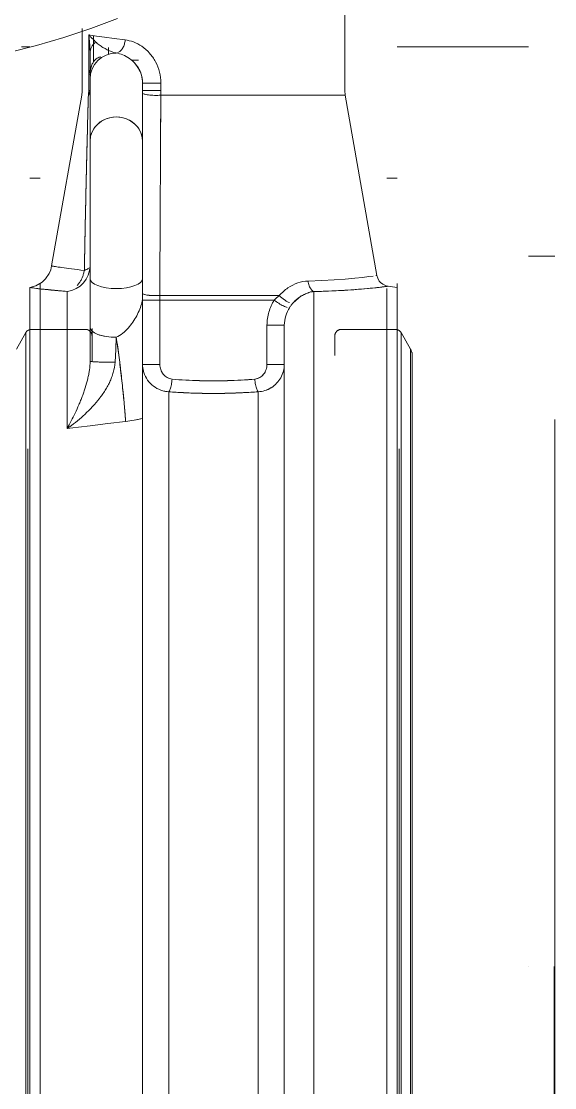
# Model space of a CAD drawing. Extents: x 0 to 160756, y 0 to 229247.
# Drawn here: x 47045.6 to 47126.8, y 69852.5 to 70014.9 of the extents above; entities that cross this region are included whole.
import ezdxf

# ---------------------------------------------------------------- set-up
doc = ezdxf.new("R2010")
doc.units = 0
doc.header["$LTSCALE"] = 10
for name, color, linetype, lineweight in [('XCM7P30CDA$0$G-IMPT', 252, 'Continuous', 5), ('XCM7P30CDA$0$M-PIPE--14', 252, 'Continuous', 13), ('XCM7P30CDA$0$細線', 252, 'Continuous', 5)]:
    doc.layers.add(name, color=color, linetype=linetype, lineweight=lineweight)
doc.layers.add('XCM7P30CDA$0$U-CDA-PIPE', color=252, linetype='Continuous')

# ---------------------------------------------------------------- blocks, each defined once
blk = doc.blocks.new('XCM7P30CDA$0$法蘭 - JIS 10K - 標準-1018274-閥組')
at = {"layer": 'XCM7P30CDA$0$M-PIPE--14'}
for p, q in [((166227.02, -6064.4), (166207.02, -6064.4)), ((166228.61, -6084.4), (166227.02, -6084.4)), ((166207.02, -6096.25), (166203.02, -6096.25)), ((166227.02, -6100.42), (166227.02, -6204.4)), ((166227.02, -6204.4), (166227.02, -6100.92)), ((166228.61, -6101.19), (166228.61, -6204.4)), ((166227.02, -6102.17), (166227.02, -6101.72)), ((166227.02, -6101.91), (166227.02, -6102.26)), ((166203.02, -6204.4), (166203.02, -6121.13)), ((166203.02, -6287.67), (166203.02, -6204.4)), ((166207.02, -6204.4), (166207.02, -6204.4)), ((166207.02, -6204.4), (166207.02, -6204.4)), ((166207.02, -6204.4), (166207.02, -6204.4)), ((166207.02, -6204.4), (166207.02, -6204.4)), ((166227.02, -6204.4), (166227.02, -6303.39)), ((166227.02, -6304.03), (166227.02, -6204.4)), ((166228.61, -6204.4), (166228.61, -6308.32))]:
    blk.add_line(p, q, dxfattribs=at)
blk = doc.blocks.new('XCM7P30CDA$0$控制閥-150mm - 150A_m_dwg-1112871-閥組')
at = {"layer": 'XCM7P30CDA$0$G-IMPT'}
for p, q in [((166235.02, -6059.4), (166235.02, -6071.05)), ((166275.02, -6071.05), (166275.02, -6061.6)), ((166273.29, -6066.65), (166273.29, -6062.68)), ((166274.02, -6062.57), (166274.02, -6071.05)), ((166271.02, -6064.5), (166271.02, -6065.56)), ((166273.82, -6071.05), (166273.82, -6065.35)), ((166267.55, -6066.4), (166266.45, -6066.4)), ((166273.82, -6068.61), (166273.82, -6071.8)), ((166273.82, -6068.61), (166273.82, -6071.05)), ((166274.02, -6071.05), (166274.02, -6068.49)), ((166263.02, -6071.05), (166263.02, -6069.9)), ((166263.02, -6069.9), (166263.02, -6071.05)), ((166265.82, -6069.9), (166263.02, -6069.9)), ((166263.02, -6069.9), (166265.82, -6069.9)), ((166265.82, -6078.75), (166265.82, -6069.9)), ((166265.82, -6069.9), (166265.82, -6078.75)), ((166265.82, -6071.05), (166265.82, -6069.9)), ((166265.82, -6069.9), (166265.82, -6071.05)), ((166273.82, -6078.75), (166273.82, -6069.3)), ((166234.96, -6071.74), (166230.12, -6099.2)), ((166234.96, -6071.74), (166235.02, -6071.05)), ((166263.02, -6071.05), (166263.02, -6071.05)), ((166263.02, -6071.05), (166265.82, -6071.05)), ((166265.82, -6071.05), (166263.02, -6071.05)), ((166274.02, -6071.05), (166273.82, -6071.05)), ((166273.82, -6071.05), (166274.02, -6071.05)), ((166273.82, -6071.95), (166273.82, -6078.75)), ((166274.02, -6071.05), (166274.02, -6071.05)), ((166274.08, -6071.74), (166274.08, -6071.74)), ((166279.67, -6097.75), (166275.08, -6071.74)), ((166265.82, -6093.53), (166265.82, -6078.75)), ((166265.82, -6078.75), (166265.82, -6093.53)), ((166273.82, -6078.75), (166273.82, -6099.66)), ((166273.82, -6099.66), (166273.82, -6078.75)), ((166265.82, -6092.93), (166265.82, -6102.28)), ((166265.82, -6102.28), (166265.82, -6092.93)), ((166265.82, -6092.93), (166265.82, -6102.28)), ((166265.82, -6102.28), (166265.82, -6092.93)), ((166265.82, -6092.93), (166265.82, -6092.93)), ((166265.82, -6092.93), (166265.82, -6092.93)), ((166273.82, -6092.93), (166273.82, -6102.28)), ((166273.82, -6102.28), (166273.82, -6092.93)), ((166273.82, -6092.93), (166273.82, -6102.28)), ((166273.82, -6102.28), (166273.82, -6092.93)), ((166273.82, -6092.93), (166273.82, -6092.93)), ((166273.82, -6092.93), (166273.82, -6092.93)), ((166265.82, -6099.66), (166265.82, -6093.53)), ((166265.82, -6093.53), (166265.82, -6099.66)), ((166273.82, -6112.24), (166273.82, -6097.72)), ((166273.82, -6097.72), (166273.82, -6112.24)), ((166230.12, -6099.2), (166230.26, -6099.22)), ((166265.82, -6099.66), (166265.82, -6102.4)), ((166265.82, -6099.66), (166265.82, -6102.18)), ((166265.82, -6099.66), (166265.82, -6102.18)), ((166273.82, -6107.08), (166273.82, -6099.66)), ((166273.82, -6107.08), (166273.82, -6099.66)), ((166273.82, -6107.08), (166273.82, -6099.66)), ((166227.02, -6101.88), (166227.02, -6101.01)), ((166227.02, -6101.01), (166227.02, -6101.88)), ((166283.02, -6101.03), (166283.02, -6126.75)), ((166283.02, -6132.35), (166283.02, -6101.03)), ((166227.02, -6126.97), (166227.02, -6102.58)), ((166227.02, -6102.58), (166227.02, -6204.4)), ((166239.71, -6101.64), (166239.71, -6204.4)), ((166239.71, -6130.34), (166239.71, -6101.95)), ((166240.22, -6101.71), (166241.37, -6102.14)), ((166241.63, -6102.29), (166242.87, -6103.35)), ((166263.19, -6102.25), (166244.98, -6102.25)), ((166244.98, -6102.25), (166263.19, -6102.25)), ((166245.76, -6102.94), (166263.18, -6102.94)), ((166263.18, -6102.94), (166245.76, -6102.94)), ((166263.18, -6112.73), (166263.18, -6102.94)), ((166263.18, -6102.94), (166265.6, -6102.94)), ((166263.18, -6102.94), (166263.18, -6112.73)), ((166265.82, -6102.94), (166263.18, -6102.94)), ((166265.82, -6102.46), (166265.82, -6102.46)), ((166265.82, -6102.46), (166265.82, -6102.46)), ((166265.82, -6112.73), (166265.82, -6102.94)), ((166265.82, -6102.94), (166265.82, -6112.73)), ((166273.82, -6102.46), (166273.82, -6102.46)), ((166273.82, -6102.46), (166273.82, -6102.46)), ((166277.31, -6101.64), (166277.31, -6122.5)), ((166277.31, -6105.86), (166277.31, -6101.96)), ((166227.02, -6303.4), (166227.02, -6105.4)), ((166227.02, -6105.4), (166227.02, -6126.95)), ((166283.02, -6105.4), (166283.02, -6303.4)), ((166283.02, -6126.97), (166283.02, -6105.4)), ((166235.52, -6107.4), (166228.61, -6107.4)), ((166244.22, -6267.81), (166244.22, -6106.76)), ((166244.22, -6106.76), (166244.22, -6130.33)), ((166244.22, -6112.73), (166244.22, -6106.76)), ((166244.22, -6106.76), (166246.86, -6106.76)), ((166244.22, -6112.73), (166244.22, -6106.76)), ((166246.86, -6106.76), (166244.22, -6106.76)), ((166246.86, -6112.73), (166246.86, -6106.76)), ((166246.86, -6106.76), (166246.86, -6112.73)), ((166273.52, -6112.17), (166273.52, -6107.29)), ((166273.52, -6107.29), (166273.52, -6112.17)), ((166281.43, -6107.4), (166274.52, -6107.4)), ((166273.52, -6111.37), (166273.52, -6109.86)), ((166273.52, -6109.86), (166273.52, -6111.37)), ((166273.82, -6112.24), (166273.82, -6109.79)), ((166224.72, -6111.52), (166224.72, -6111.41)), ((166224.72, -6111.47), (166224.72, -6111.7)), ((166244.22, -6112.73), (166244.22, -6146.96)), ((166246.86, -6112.73), (166244.22, -6112.73)), ((166244.22, -6130.63), (166244.22, -6112.73)), ((166246.86, -6112.73), (166244.22, -6112.73)), ((166265.6, -6112.73), (166263.18, -6112.73)), ((166263.18, -6112.73), (166265.82, -6112.73)), ((166265.82, -6146.96), (166265.82, -6112.73)), ((166265.82, -6130.63), (166265.82, -6112.73)), ((166248.22, -6293), (166248.22, -6116.9)), ((166248.22, -6131.92), (166248.22, -6116.9)), ((166261.82, -6116.9), (166261.82, -6293)), ((166261.82, -6131.92), (166261.82, -6116.9)), ((166265.82, -6120.97), (166265.82, -6307.47)), ((166265.82, -6131.17), (166265.82, -6120.97)), ((166265.82, -6120.97), (166267.11, -6121.23)), ((166267.11, -6121.23), (166268.41, -6121.42)), ((166283.02, -6307.79), (166283.02, -6132.36)), ((166244.22, -6147.39), (166244.22, -6204.4)), ((166265.82, -6204.4), (166265.82, -6147.39)), ((166227.02, -6204.4), (166227.02, -6222.35)), ((166239.71, -6307.97), (166239.71, -6204.4)), ((166244.22, -6204.4), (166244.22, -6296.88)), ((166265.82, -6296.88), (166265.82, -6204.4))]:
    blk.add_line(p, q, dxfattribs=at)
at = {"layer": 'XCM7P30CDA$0$G-IMPT', "flags": 128}
for points in [[(166269.62, -6060.08), (166273.68, -6061.61), (166277.8, -6062.98), (166281.97, -6064.19), (166286.18, -6065.23), (166290.43, -6066.09), (166294.71, -6066.79), (166299.02, -6067.32), (166303.34, -6067.67), (166307.68, -6067.85), (166310.02, -6067.88)], [(166268.48, -6063.34), (166270.16, -6063.13), (166271.63, -6062.93), (166272.86, -6062.75), (166273.82, -6062.6)], [(166273.82, -6062.6), (166273.92, -6062.58), (166274.02, -6062.57)], [(166273.82, -6068.61), (166273.82, -6069.01), (166273.82, -6069.64), (166273.82, -6070.48), (166273.82, -6071.54)], [(166265.82, -6078.75), (166265.82, -6076.77), (166265.82, -6075), (166265.82, -6073.43), (166265.82, -6072.07), (166265.82, -6070.92), (166265.82, -6069.98), (166265.82, -6069.9)], [(166265.82, -6069.9), (166265.82, -6070.82), (166265.82, -6071.94), (166265.82, -6073.28), (166265.82, -6074.83), (166265.82, -6076.59), (166265.82, -6078.55), (166265.82, -6078.75)], [(166273.82, -6078.75), (166273.82, -6076.77), (166273.82, -6075), (166273.82, -6073.43), (166273.82, -6072.07), (166273.82, -6070.92), (166273.82, -6069.98), (166273.82, -6069.3)], [(166273.82, -6072.01), (166273.82, -6072.8), (166273.82, -6074.28), (166273.82, -6075.97), (166273.82, -6077.86), (166273.82, -6078.75)], [(166275.02, -6071.05), (166275.02, -6071.21), (166275.03, -6071.37), (166275.05, -6071.53), (166275.07, -6071.69), (166275.08, -6071.74)], [(166265.82, -6078.75), (166265.82, -6079.01), (166265.82, -6079.29), (166265.82, -6079.59), (166265.82, -6079.92), (166265.82, -6080.26), (166265.82, -6080.63), (166265.82, -6081.02), (166265.82, -6081.43), (166265.82, -6081.86), (166265.82, -6082.3), (166265.82, -6082.77), (166265.82, -6083.25), (166265.82, -6083.75), (166265.82, -6084.26), (166265.82, -6084.79), (166265.82, -6085.33), (166265.82, -6085.89), (166265.82, -6086.46), (166265.82, -6087.04), (166265.82, -6087.63), (166265.82, -6088.23), (166265.82, -6088.84), (166265.82, -6089.45), (166265.82, -6090.07), (166265.82, -6090.7), (166265.82, -6091.33), (166265.82, -6091.97), (166265.82, -6092.61), (166265.82, -6093.24), (166265.82, -6093.88), (166265.82, -6094.52), (166265.82, -6095.16), (166265.82, -6095.8), (166265.82, -6096.43), (166265.82, -6097.06), (166265.82, -6097.68), (166265.82, -6098.29), (166265.82, -6098.9), (166265.82, -6099.5), (166265.82, -6099.66)], [(166273.82, -6099.66), (166273.82, -6099.06), (166273.82, -6098.46), (166273.82, -6097.84), (166273.82, -6097.22), (166273.82, -6096.6), (166273.82, -6095.97), (166273.82, -6095.33), (166273.82, -6094.7), (166273.82, -6094.06), (166273.82, -6093.42), (166273.82, -6092.78), (166273.82, -6092.14), (166273.82, -6091.5), (166273.82, -6090.87), (166273.82, -6090.24), (166273.82, -6089.62), (166273.82, -6089), (166273.82, -6088.39), (166273.82, -6087.79), (166273.82, -6087.2), (166273.82, -6086.61), (166273.82, -6086.04), (166273.82, -6085.48), (166273.82, -6084.94), (166273.82, -6084.4), (166273.82, -6083.89), (166273.82, -6083.38), (166273.82, -6082.9), (166273.82, -6082.43), (166273.82, -6081.98), (166273.82, -6081.54), (166273.82, -6081.13), (166273.82, -6080.73), (166273.82, -6080.36), (166273.82, -6080.01), (166273.82, -6079.68), (166273.82, -6079.37), (166273.82, -6079.08), (166273.82, -6078.82), (166273.82, -6078.75)], [(166265.82, -6099.66), (166265.82, -6099.06), (166265.82, -6098.46), (166265.82, -6097.84), (166265.82, -6097.22), (166265.82, -6096.6), (166265.82, -6095.97), (166265.82, -6095.33), (166265.82, -6094.7), (166265.82, -6094.06), (166265.82, -6093.42), (166265.82, -6092.78), (166265.82, -6092.14), (166265.82, -6091.5), (166265.82, -6090.87), (166265.82, -6090.24), (166265.82, -6089.62), (166265.82, -6089), (166265.82, -6088.39), (166265.82, -6087.79), (166265.82, -6087.2), (166265.82, -6086.61)], [(166273.82, -6087.04), (166273.82, -6087.63), (166273.82, -6088.23), (166273.82, -6088.84), (166273.82, -6089.45), (166273.82, -6090.07), (166273.82, -6090.7), (166273.82, -6091.33), (166273.82, -6091.97), (166273.82, -6092.61), (166273.82, -6093.24), (166273.82, -6093.88), (166273.82, -6094.52), (166273.82, -6095.16), (166273.82, -6095.8), (166273.82, -6096.43), (166273.82, -6097.06), (166273.82, -6097.68), (166273.82, -6098.29), (166273.82, -6098.9), (166273.82, -6099.5)], [(166279.67, -6097.75), (166279.82, -6098.36), (166280.04, -6098.88), (166280.6, -6099.7), (166281.14, -6100.2)], [(166228.72, -6100.77), (166229.23, -6100.53), (166229.56, -6100.27), (166229.76, -6100.04), (166229.99, -6099.63), (166230.12, -6099.2)], [(166240.59, -6100.04), (166238.51, -6099.98), (166236.62, -6099.87), (166234.95, -6099.75), (166233.5, -6099.61), (166232.3, -6099.48), (166231.35, -6099.37), (166230.67, -6099.28)], [(166230.67, -6099.28), (166231.35, -6099.37), (166232.3, -6099.48), (166233.5, -6099.61), (166234.95, -6099.75), (166236.62, -6099.87), (166238.51, -6099.98), (166240.59, -6100.04)], [(166281.45, -6101.23), (166280.82, -6101.3), (166279.82, -6101.41), (166278.64, -6101.53), (166277.31, -6101.64)], [(166240.22, -6101.71), (166239.96, -6101.67), (166239.71, -6101.64)], [(166235.52, -6107.4), (166235.56, -6107.4), (166235.6, -6107.4), (166235.64, -6107.41), (166235.68, -6107.41), (166235.72, -6107.42), (166235.76, -6107.43), (166235.8, -6107.44), (166235.84, -6107.45), (166235.87, -6107.46), (166235.91, -6107.48), (166235.95, -6107.5), (166235.98, -6107.51), (166236.02, -6107.53), (166236.05, -6107.55), (166236.09, -6107.57), (166236.12, -6107.6), (166236.15, -6107.62), (166236.18, -6107.65), (166236.21, -6107.68), (166236.24, -6107.7), (166236.27, -6107.73), (166236.29, -6107.76), (166236.32, -6107.79), (166236.34, -6107.83), (166236.36, -6107.86), (166236.38, -6107.89), (166236.4, -6107.93), (166236.42, -6107.96), (166236.44, -6108), (166236.45, -6108.04), (166236.47, -6108.08), (166236.48, -6108.11), (166236.49, -6108.15), (166236.5, -6108.19), (166236.51, -6108.23), (166236.51, -6108.27), (166236.52, -6108.31), (166236.52, -6108.35), (166236.52, -6108.39), (166236.52, -6108.4)], [(166244.22, -6226.55), (166244.22, -6222.59), (166244.22, -6218.6), (166244.22, -6214.59), (166244.22, -6210.56), (166244.22, -6206.52), (166244.22, -6202.48), (166244.22, -6198.44), (166244.22, -6194.41), (166244.22, -6190.4), (166244.22, -6186.41), (166244.22, -6182.45), (166244.22, -6178.52), (166244.22, -6174.63), (166244.22, -6170.8), (166244.22, -6167.01), (166244.22, -6163.29), (166244.22, -6159.63), (166244.22, -6156.04), (166244.22, -6152.53), (166244.22, -6149.1), (166244.22, -6145.77), (166244.22, -6142.52), (166244.22, -6139.38), (166244.22, -6136.33), (166244.22, -6133.4), (166244.22, -6130.58), (166244.22, -6127.88), (166244.22, -6125.3), (166244.22, -6122.85), (166244.22, -6120.53), (166244.22, -6118.34), (166244.22, -6116.29), (166244.22, -6114.38), (166244.22, -6112.62), (166244.22, -6111), (166244.22, -6109.53), (166244.22, -6108.22), (166244.22, -6107.05), (166244.22, -6106.76)], [(166244.22, -6106.76), (166244.22, -6107.88), (166244.22, -6109.15), (166244.22, -6110.58), (166244.22, -6112.16), (166244.22, -6113.88), (166244.22, -6115.75), (166244.22, -6117.76), (166244.22, -6119.91), (166244.22, -6122.2), (166244.22, -6124.61), (166244.22, -6127.16), (166244.22, -6129.82), (166244.22, -6131.33)], [(166273.52, -6108.4), (166273.52, -6108.36), (166273.52, -6108.32), (166273.53, -6108.28), (166273.53, -6108.24), (166273.54, -6108.2), (166273.55, -6108.16), (166273.56, -6108.12), (166273.57, -6108.09), (166273.58, -6108.05), (166273.6, -6108.01), (166273.62, -6107.97), (166273.63, -6107.94), (166273.65, -6107.9), (166273.67, -6107.87), (166273.7, -6107.84), (166273.72, -6107.8), (166273.74, -6107.77), (166273.77, -6107.74), (166273.8, -6107.71), (166273.82, -6107.68), (166273.85, -6107.66), (166273.88, -6107.63), (166273.91, -6107.6), (166273.95, -6107.58), (166273.98, -6107.56), (166274.01, -6107.54), (166274.05, -6107.52), (166274.09, -6107.5), (166274.12, -6107.48), (166274.16, -6107.47), (166274.2, -6107.45), (166274.23, -6107.44), (166274.27, -6107.43), (166274.31, -6107.42), (166274.35, -6107.41), (166274.39, -6107.41), (166274.43, -6107.4), (166274.47, -6107.4), (166274.51, -6107.4), (166274.52, -6107.4)], [(166236.52, -6111.4), (166236.52, -6110.52), (166236.52, -6109.8), (166236.52, -6109.22), (166236.52, -6108.8), (166236.52, -6108.52), (166236.52, -6108.41), (166236.52, -6108.4)], [(166236.52, -6108.4), (166236.52, -6108.48), (166236.52, -6108.71), (166236.52, -6109.09)], [(166269.82, -6108.61), (166269.91, -6110.48), (166270, -6112.42)], [(166270, -6112.42), (166269.91, -6110.48), (166269.82, -6108.61)], [(166273.52, -6112.31), (166273.52, -6111.4), (166273.52, -6110.52), (166273.52, -6109.8), (166273.52, -6109.22), (166273.52, -6108.8), (166273.52, -6108.52), (166273.52, -6108.41), (166273.52, -6108.4)], [(166273.52, -6108.4), (166273.52, -6108.48), (166273.52, -6108.71), (166273.52, -6109.09), (166273.52, -6109.63), (166273.52, -6110.31), (166273.52, -6111.15), (166273.52, -6112.14)], [(166224.72, -6111.32), (166224.73, -6111.24), (166224.74, -6111.16), (166224.75, -6111.08), (166224.76, -6111), (166224.78, -6110.92)], [(166273.82, -6122.07), (166271.12, -6121.75), (166268.41, -6121.42)], [(166268.41, -6121.42), (166271.12, -6121.75), (166273.82, -6122.07)], [(166277.31, -6122.5), (166275.56, -6122.29), (166273.82, -6122.07)]]:
    blk.add_lwpolyline(points, dxfattribs=at)
at = {"layer": 'XCM7P30CDA$0$G-IMPT'}
for centre, major_axis, ratio, start_param, end_param in [((166269.82, -6069.3), (-4, 0), 0.993408, 3.141593, 4.712389), ((166269.82, -6068.61), (4, 0), 0.998481, 0, 0.383545), ((166277.82, -6071.05), (0, 4), 0.95, 1.570796, 1.745329), ((166277.82, -6071.05), (0, 4), 0.95, 1.570796, 1.745329), ((166269.82, -6078.75), (4, 0), 0.92388, 0, 3.141593), ((166269.82, -6078.75), (-4, 0), 0.92388, 3.141593, 6.283185), ((166277.82, -6097.72), (4, 0), 0.986903, 3.141593, 4.584066), ((166277.82, -6097.72), (4, 0), 0.986903, 3.141593, 4.584066), ((166269.82, -6099.66), (4, 0), 0.382683, 3.141593, 6.283185), ((166269.82, -6107.08), (4, 0), 0.382683, 4.712389, 6.283185), ((166269.82, -6107.08), (4, 0), 0.382683, 5.498167, 6.283185), ((166269.82, -6107.08), (4, 0), 0.382683, 4.712389, 5.105088), ((166269.82, -6107.08), (4, 0), 0.382683, 5.105303, 5.497787)]:
    blk.add_ellipse(centre, major_axis=major_axis, ratio=ratio, start_param=start_param, end_param=end_param, dxfattribs=at)
for points, knots in [([(166263.02, -6069.9), (166263.02, -6068.77), (166263.46, -6067.07), (166264.73, -6065.28), (166266.3, -6063.9), (166267.64, -6063.43), (166268.48, -6063.34)], [-1, -1, -1, -1, -0.666667, -0.5, -0.333333, 0, 0, 0, 0]), ([(166272.97, -6063.62), (166272.81, -6063.79), (166272.45, -6064.09), (166271.66, -6064.61), (166270.77, -6065.05), (166270.06, -6065.27), (166269.82, -6065.32)], [0, 0, 0, 0, 0.2, 0.4, 0.8, 1, 1, 1, 1]), ([(166272.16, -6065.92), (166272.25, -6065.93), (166272.44, -6065.97), (166272.82, -6066.14), (166273.1, -6066.41), (166273.29, -6066.65)], [-0.5, -0.5, -0.5, -0.5, -0.375, -0.25, 0, 0, 0, 0]), ([(166263.03, -6071.74), (166261.41, -6071.74), (166258.73, -6071.74), (166255, -6071.74), (166252.2, -6071.74), (166249.52, -6071.74), (166246.94, -6071.74), (166244.44, -6071.74), (166242.22, -6071.74), (166240.22, -6071.74), (166237.87, -6071.74), (166236.21, -6071.74), (166235.27, -6071.74), (166234.93, -6071.74), (166234.96, -6071.74), (166235.47, -6071.74), (166236.7, -6071.74), (166239.05, -6071.74), (166241.65, -6071.74), (166243.99, -6071.74), (166246.58, -6071.74), (166250.03, -6071.74), (166254.41, -6071.74), (166258.93, -6071.74), (166261.74, -6071.74), (166263.03, -6071.74)], [-1, -1, -1, -1, -0.930556, -0.895833, -0.861111, -0.826389, -0.791667, -0.756944, -0.722222, -0.6875, -0.652778, -0.583333, -0.548611, -0.513889, -0.479167, -0.444444, -0.388889, -0.333333, -0.277778, -0.25, -0.222222, -0.166667, -0.111111, -0.055556, 0, 0, 0, 0]), ([(166265.82, -6071.4), (166265.82, -6071.46), (166265.65, -6071.58), (166265.08, -6071.7), (166264.49, -6071.76), (166263.84, -6071.78), (166263.34, -6071.77), (166263.03, -6071.74)], [0, 0, 0, 0, 0.25, 0.5, 0.625, 0.75, 1, 1, 1, 1]), ([(166263.19, -6102.25), (166263.18, -6100.55), (166263.17, -6097.16), (166263.14, -6090.38), (166263.1, -6083.6), (166263.07, -6076.83), (166263.04, -6073.44), (166263.03, -6071.74)], [-1, -1, -1, -1, -0.833333, -0.666667, -0.333333, -0.166667, 0, 0, 0, 0]), ([(166263.04, -6072.01), (166263.05, -6073.61), (166263.07, -6076.91), (166263.1, -6083.6), (166263.14, -6090.38), (166263.17, -6097.16), (166263.18, -6100.55), (166263.19, -6102.25)], [-0.9913326, -0.9913326, -0.9913326, -0.9913326, -0.8333333, -0.6666667, -0.3333333, -0.1666667, 0, 0, 0, 0]), ([(166273.82, -6079.37), (166273.82, -6078.49), (166273.82, -6075.66), (166273.82, -6072.89), (166273.82, -6071.05)], [-0.3217153, -0.3217153, -0.3217153, -0.3217153, -0.2222222, 0, 0, 0, 0]), ([(166274.08, -6071.74), (166274.1, -6072.68), (166274.16, -6074.59), (166274.23, -6077.5), (166274.33, -6081.43), (166274.42, -6085.4), (166274.51, -6089.39), (166274.57, -6092.39), (166274.63, -6095.4), (166274.67, -6097.41), (166274.69, -6098.42)], [-1, -1, -1, -1, -0.888889, -0.777778, -0.666667, -0.444444, -0.333333, -0.222222, -0.111111, 0, 0, 0, 0]), ([(166274.69, -6098.42), (166274.67, -6097.51), (166274.64, -6095.7), (166274.57, -6092.09), (166274.47, -6087.58), (166274.37, -6083.11), (166274.28, -6079.56), (166274.22, -6076.92), (166274.15, -6074.39), (166274.11, -6072.76), (166274.09, -6072.01)], [-1, -1, -1, -1, -0.9, -0.8, -0.6, -0.4, -0.3, -0.2, -0.1, -0.0103027, -0.0103027, -0.0103027, -0.0103027]), ([(166273.82, -6074.02), (166273.82, -6074.73), (166273.82, -6078.91), (166273.82, -6083.22), (166273.82, -6086.83)], [-0.8825838, -0.8825838, -0.8825838, -0.8825838, -0.8, -0.4, -0.4, -0.4, -0.4]), ([(166273.82, -6085.33), (166273.82, -6084.43), (166273.82, -6082.54), (166273.82, -6080.66), (166273.82, -6079.68)], [-0.5443834, -0.5443834, -0.5443834, -0.5443834, -0.4444444, -0.3333333, -0.3333333, -0.3333333, -0.3333333]), ([(166273.82, -6097.72), (166273.82, -6094.68), (166273.82, -6090.64), (166273.82, -6086.63), (166273.82, -6085.63)], [-1, -1, -1, -1, -0.6666667, -0.5555556, -0.5555556, -0.5555556, -0.5555556]), ([(166279.67, -6097.75), (166279.67, -6097.75), (166279.6, -6097.76), (166279.18, -6097.83), (166278.18, -6097.99), (166276.7, -6098.19), (166275.4, -6098.35), (166274.69, -6098.42)], [0.5005206, 0.5005206, 0.5005206, 0.5005206, 0.5555556, 0.6666667, 0.7777778, 0.8888889, 1, 1, 1, 1]), ([(166239.71, -6101.64), (166237.79, -6101.61), (166234.27, -6101.44), (166230.5, -6101.09), (166229, -6100.91), (166228.62, -6100.86), (166228.57, -6100.86)], [-1, -1, -1, -1, -0.8611111, -0.7222222, -0.5833333, -0.5586619, -0.5586619, -0.5586619, -0.5586619]), ([(166277.31, -6101.64), (166278.09, -6101.56), (166279, -6101.47), (166279.97, -6101.38), (166280.43, -6101.33), (166280.8, -6101.3), (166281.09, -6101.28), (166281.22, -6101.26), (166281.28, -6101.26)], [0, 0, 0, 0, 0.25, 0.3125, 0.375, 0.4375, 0.46875, 0.5, 0.5, 0.5, 0.5]), ([(166242.87, -6103.35), (166242.7, -6103.16), (166242.33, -6102.81), (166241.85, -6102.45), (166241.45, -6102.22), (166241.16, -6102.07), (166240.83, -6101.93), (166240.59, -6101.84), (166240.38, -6101.77), (166240.27, -6101.74), (166240.22, -6101.71)], [0, 0, 0, 0, 0.2, 0.4, 0.5, 0.6, 0.7, 0.8, 0.85, 1, 1, 1, 1]), ([(166243.45, -6103.32), (166243.56, -6103.28), (166243.81, -6103.17), (166244.35, -6102.84), (166244.75, -6102.49), (166244.98, -6102.25)], [-0.6666667, -0.6666667, -0.6666667, -0.6666667, -0.5, -0.3333333, 0, 0, 0, 0]), ([(166244.98, -6102.25), (166244.75, -6102.49), (166244.35, -6102.84), (166243.81, -6103.17), (166243.56, -6103.28), (166243.45, -6103.31)], [-1, -1, -1, -1, -0.6666667, -0.5, -0.3333333, -0.3333333, -0.3333333, -0.3333333]), ([(166243.78, -6104.07), (166243.86, -6104.05), (166244.04, -6103.98), (166244.46, -6103.79), (166245.06, -6103.45), (166245.54, -6103.11), (166245.76, -6102.94)], [-0.75, -0.75, -0.75, -0.75, -0.625, -0.5, -0.25, 0, 0, 0, 0]), ([(166245.76, -6102.94), (166245.54, -6103.11), (166245.06, -6103.45), (166244.46, -6103.79), (166244.04, -6103.98), (166243.86, -6104.05), (166243.78, -6104.07)], [-1, -1, -1, -1, -0.75, -0.5, -0.375, -0.25, -0.25, -0.25, -0.25]), ([(166263.19, -6102.25), (166263.49, -6102.27), (166263.97, -6102.27), (166264.58, -6102.24), (166265.14, -6102.19), (166265.67, -6102.07), (166265.82, -6101.96), (166265.82, -6101.9)], [0, 0, 0, 0, 0.25, 0.375, 0.5, 0.75, 1, 1, 1, 1]), ([(166265.82, -6120.97), (166265.82, -6120.62), (166265.82, -6119.86), (166265.82, -6118.6), (166265.82, -6117.17), (166265.82, -6115.9), (166265.82, -6114.86), (166265.82, -6114.05), (166265.82, -6113.23), (166265.82, -6112.42), (166265.82, -6111.59), (166265.82, -6110.76), (166265.82, -6110.07), (166265.82, -6109.51), (166265.82, -6109.09), (166265.82, -6108.67), (166265.82, -6108.11), (166265.82, -6107.41), (166265.82, -6106.57), (166265.82, -6105.73), (166265.82, -6104.9), (166265.82, -6103.78), (166265.82, -6102.95), (166265.82, -6102.4)], [-1, -1, -1, -1, -0.916667, -0.833333, -0.75, -0.666667, -0.625, -0.583333, -0.541667, -0.5, -0.458333, -0.416667, -0.375, -0.354167, -0.333333, -0.3125, -0.291667, -0.25, -0.208333, -0.166667, -0.125, -0.083333, 0, 0, 0, 0]), ([(166265.82, -6120.97), (166265.82, -6120.53), (166265.82, -6119.83), (166265.82, -6118.81), (166265.82, -6118), (166265.82, -6117.14), (166265.82, -6116.24), (166265.82, -6115.45), (166265.82, -6114.82), (166265.82, -6114.27), (166265.82, -6113.63), (166265.82, -6112.65), (166265.82, -6111.66), (166265.82, -6110.85), (166265.82, -6110.47), (166265.82, -6110.23), (166265.82, -6109.54), (166265.82, -6108.41), (166265.82, -6107.27), (166265.82, -6106.52), (166265.82, -6106.02), (166265.82, -6105.14), (166265.82, -6103.9), (166265.82, -6102.9), (166265.82, -6102.4)], [0, 0, 0, 0, 0.1, 0.15, 0.2, 0.25, 0.3, 0.35, 0.375, 0.4, 0.4375, 0.475, 0.55, 0.5875, 0.596875, 0.60625, 0.625, 0.7, 0.775, 0.79375, 0.8125, 0.85, 0.925, 1, 1, 1, 1]), ([(166248.22, -6116.9), (166247.52, -6116.88), (166246.47, -6116.55), (166245.36, -6115.64), (166244.72, -6114.78), (166244.32, -6113.79), (166244.22, -6113.08), (166244.22, -6112.73)], [-1, -1, -1, -1, -0.666667, -0.5, -0.333333, -0.166667, 0, 0, 0, 0]), ([(166246.86, -6112.73), (166246.86, -6113), (166246.96, -6113.54), (166247.47, -6114.49), (166248.19, -6114.94), (166248.72, -6114.99)], [-1, -1, -1, -1, -0.75, -0.5, 0, 0, 0, 0]), ([(166261.33, -6114.99), (166261.85, -6114.94), (166262.57, -6114.49), (166263.08, -6113.54), (166263.18, -6113), (166263.18, -6112.73)], [0, 0, 0, 0, 0.5, 0.75, 1, 1, 1, 1]), ([(166265.82, -6112.73), (166265.82, -6113.57), (166265.41, -6114.85), (166264.21, -6116.09), (166263.08, -6116.71), (166262.24, -6116.89), (166261.82, -6116.9)], [-1, -1, -1, -1, -0.6, -0.4, -0.2, 0, 0, 0, 0]), ([(166270, -6112.42), (166270.51, -6112.42), (166271.51, -6112.41), (166272.57, -6112.37), (166273.2, -6112.34), (166273.67, -6112.3), (166273.82, -6112.26), (166273.82, -6112.24)], [-1, -1, -1, -1, -0.75, -0.5, -0.375, -0.25, 0, 0, 0, 0]), ([(166270, -6112.42), (166270.06, -6112.94), (166270.21, -6113.71), (166270.53, -6114.71), (166270.72, -6115.2), (166270.83, -6115.44)], [0, 0, 0, 0, 0.125, 0.1875, 0.25, 0.25, 0.25, 0.25]), ([(166277.31, -6122.5), (166276.88, -6122.21), (166276.03, -6121.58), (166275.03, -6120.72), (166274.24, -6119.98), (166273.66, -6119.4), (166273.2, -6118.9), (166272.84, -6118.49), (166272.59, -6118.18), (166272.34, -6117.85), (166272.01, -6117.42), (166271.62, -6116.86), (166271.18, -6116.16), (166270.82, -6115.45), (166270.53, -6114.71), (166270.21, -6113.71), (166270.06, -6112.94), (166270, -6112.42)], [0, 0, 0, 0, 0.125, 0.25, 0.3125, 0.375, 0.4375, 0.46875, 0.5, 0.53125, 0.5625, 0.625, 0.6875, 0.75, 0.8125, 0.875, 1, 1, 1, 1]), ([(166272.14, -6112.38), (166272.35, -6112.38), (166272.92, -6112.36), (166273.61, -6112.31), (166273.82, -6112.26), (166273.82, -6112.24)], [-0.625, -0.625, -0.625, -0.625, -0.5, -0.25, 0, 0, 0, 0]), ([(166273.94, -6113.77), (166273.93, -6113.71), (166273.86, -6113.2), (166273.82, -6112.69), (166273.82, -6112.24)], [0.8578646, 0.8578646, 0.8578646, 0.8578646, 0.875, 1, 1, 1, 1]), ([(166273.82, -6112.24), (166273.82, -6112.69), (166273.87, -6113.36), (166274.02, -6114.26), (166274.22, -6115.16), (166274.47, -6116.06), (166274.76, -6116.95), (166275, -6117.61), (166275.26, -6118.26), (166275.61, -6119.11), (166276.27, -6120.57), (166276.9, -6121.74), (166277.31, -6122.5)], [0, 0, 0, 0, 0.125, 0.1875, 0.25, 0.375, 0.4375, 0.5, 0.5625, 0.625, 0.75, 1, 1, 1, 1]), ([(166248.22, -6116.9), (166248.29, -6116.82), (166248.4, -6116.61), (166248.53, -6116.19), (166248.59, -6115.95), (166248.61, -6115.82)], [0, 0, 0, 0, 0.3333333, 0.5, 0.6666667, 0.6666667, 0.6666667, 0.6666667]), ([(166261.33, -6114.99), (166261.35, -6115.27), (166261.4, -6115.7), (166261.51, -6116.19), (166261.64, -6116.61), (166261.75, -6116.82), (166261.82, -6116.9)], [-1, -1, -1, -1, -0.666667, -0.5, -0.333333, 0, 0, 0, 0]), ([(166261.82, -6116.9), (166261.75, -6116.82), (166261.64, -6116.61), (166261.51, -6116.19), (166261.45, -6115.95), (166261.43, -6115.82)], [-1, -1, -1, -1, -0.6666667, -0.5, -0.3333333, -0.3333333, -0.3333333, -0.3333333]), ([(166270.83, -6115.44), (166270.94, -6115.68), (166271.18, -6116.16), (166271.62, -6116.86), (166272.01, -6117.42), (166272.34, -6117.85), (166272.51, -6118.07), (166272.59, -6118.18)], [0.25, 0.25, 0.25, 0.25, 0.3125, 0.375, 0.4375, 0.46875, 0.5, 0.5, 0.5, 0.5]), ([(166272.59, -6118.18), (166272.68, -6118.28), (166272.85, -6118.49), (166273.2, -6118.91), (166273.58, -6119.32), (166273.88, -6119.62), (166273.98, -6119.72)], [0.5, 0.5, 0.5, 0.5, 0.53125, 0.5625, 0.625, 0.6594132, 0.6594132, 0.6594132, 0.6594132])]:
    blk.add_open_spline(points, degree=3, knots=knots, dxfattribs=at)
for points in [[(166269.6, -6065.27), (166269.53, -6065.24), (166269.38, -6065.17), (166269.18, -6065.01), (166268.99, -6064.81), (166268.82, -6064.56), (166268.69, -6064.29), (166268.58, -6063.98), (166268.51, -6063.67), (166268.48, -6063.45), (166268.48, -6063.34)], [(166274.02, -6062.57), (166273.89, -6062.7), (166273.66, -6062.93), (166273.53, -6063.06), (166273.2, -6063.4), (166273.05, -6063.55), (166272.97, -6063.62)], [(166273.82, -6065.35), (166273.82, -6065.04), (166273.67, -6064.42), (166273.24, -6063.87), (166272.97, -6063.62)], [(166274.02, -6062.57), (166273.99, -6062.8), (166273.93, -6063.27), (166273.87, -6063.97), (166273.83, -6064.67), (166273.82, -6065.12), (166273.82, -6065.35)], [(166269.82, -6065.32), (166269.51, -6065.37), (166268.83, -6065.55), (166267.79, -6066.1), (166266.8, -6067.02), (166266.03, -6068.31), (166265.82, -6069.37), (166265.82, -6069.9)], [(166273.82, -6065.35), (166273.82, -6066.07), (166273.82, -6067.31), (166273.82, -6068.67), (166273.82, -6069.18), (166273.82, -6069.3)], [(166265.82, -6069.9), (166265.82, -6069.49), (166265.95, -6068.68), (166266.42, -6067.59), (166266.88, -6067.01), (166267.12, -6066.75)], [(166273.29, -6066.65), (166273.33, -6066.72), (166273.42, -6066.86), (166273.49, -6067.03), (166273.53, -6067.11)], [(166274.02, -6068.49), (166273.95, -6068.25), (166273.8, -6067.79), (166273.62, -6067.33), (166273.53, -6067.11)], [(166273.82, -6068.61), (166273.82, -6068.58), (166273.85, -6068.54), (166273.95, -6068.51), (166274.02, -6068.49)], [(166263.03, -6071.74), (166263.03, -6071.63), (166263.02, -6071.4), (166263.02, -6071.17), (166263.02, -6071.05)], [(166263.02, -6071.05), (166263.02, -6071.17), (166263.02, -6071.4), (166263.03, -6071.63), (166263.03, -6071.74)], [(166263.03, -6071.74), (166263.34, -6071.77), (166263.67, -6071.78), (166264, -6071.77)], [(166264, -6071.77), (166264.16, -6071.77), (166264.49, -6071.76), (166264.78, -6071.73), (166264.92, -6071.71)], [(166264.92, -6071.71), (166265.2, -6071.68), (166265.65, -6071.58), (166265.82, -6071.46), (166265.82, -6071.4)], [(166265.82, -6071.4), (166265.82, -6071.34), (166265.82, -6071.22), (166265.82, -6071.11), (166265.82, -6071.05)], [(166265.82, -6071.05), (166265.82, -6071.11), (166265.82, -6071.22), (166265.82, -6071.34), (166265.82, -6071.4)], [(166265.82, -6101.9), (166265.82, -6098.51), (166265.82, -6091.73), (166265.82, -6081.56), (166265.82, -6074.78), (166265.82, -6071.4)], [(166265.82, -6071.4), (166265.82, -6074.78), (166265.82, -6081.56), (166265.82, -6091.73), (166265.82, -6098.51), (166265.82, -6101.9)], [(166273.82, -6071.05), (166273.82, -6071.88), (166273.82, -6072.72), (166273.82, -6073.57)], [(166274.08, -6071.74), (166273.99, -6071.63), (166273.86, -6071.4), (166273.82, -6071.17), (166273.82, -6071.05)], [(166273.82, -6071.05), (166273.82, -6071.17), (166273.86, -6071.4), (166273.99, -6071.63), (166274.08, -6071.74)], [(166273.82, -6087.13), (166273.82, -6090.63), (166273.82, -6094.17), (166273.82, -6097.72)], [(166274.69, -6098.42), (166274.41, -6098.32), (166274.19, -6098.21), (166274.05, -6098.09)], [(166274.05, -6098.09), (166274.19, -6098.21), (166274.41, -6098.32), (166274.69, -6098.42)], [(166274.69, -6098.42), (166275.4, -6098.35), (166276.7, -6098.2), (166278.18, -6097.99), (166278.85, -6097.88), (166279.1, -6097.84)], [(166279.6, -6097.76), (166279.64, -6097.75), (166279.67, -6097.75), (166279.67, -6097.75)], [(166274.69, -6098.42), (166274.72, -6098.59), (166274.8, -6098.94), (166274.97, -6099.43), (166275.19, -6099.9), (166275.46, -6100.33), (166275.67, -6100.58), (166275.78, -6100.7)], [(166274.98, -6099.43), (166274.92, -6099.27), (166274.8, -6098.94), (166274.72, -6098.59), (166274.69, -6098.42)], [(166228.57, -6100.86), (166228.99, -6100.91), (166230.19, -6101.07), (166232.08, -6101.23)], [(166232.08, -6101.23), (166233.04, -6101.32), (166234.18, -6101.41), (166235.46, -6101.48)], [(166235.46, -6101.48), (166236.75, -6101.56), (166238.17, -6101.61), (166239.71, -6101.64)], [(166240.59, -6100.04), (166240.56, -6100.3), (166240.45, -6100.78), (166240.13, -6101.35), (166239.85, -6101.58), (166239.71, -6101.64)], [(166240.59, -6100.04), (166240.56, -6100.3), (166240.5, -6100.54), (166240.42, -6100.76)], [(166244.98, -6102.25), (166244.59, -6101.8), (166243.71, -6101.01), (166242.19, -6100.25), (166241.12, -6100.05), (166240.59, -6100.04)], [(166240.59, -6100.04), (166241.12, -6100.05), (166242.19, -6100.25), (166243.71, -6101.01), (166244.59, -6101.8), (166244.98, -6102.25)], [(166239.94, -6101.67), (166240.03, -6101.69), (166240.12, -6101.7), (166240.22, -6101.71)], [(166244.98, -6102.25), (166245.11, -6102.35), (166245.38, -6102.57), (166245.64, -6102.81), (166245.76, -6102.94)], [(166245.76, -6102.94), (166245.64, -6102.81), (166245.38, -6102.57), (166245.11, -6102.35), (166244.98, -6102.25)], [(166246.57, -6104.76), (166246.38, -6104.12), (166246.11, -6103.5), (166245.76, -6102.94)], [(166245.76, -6102.94), (166246.11, -6103.5), (166246.66, -6104.74), (166246.86, -6106.09), (166246.86, -6106.76)], [(166263.18, -6102.94), (166263.18, -6102.83), (166263.18, -6102.59), (166263.19, -6102.36), (166263.19, -6102.25)], [(166263.19, -6102.25), (166263.19, -6102.36), (166263.18, -6102.59), (166263.18, -6102.83), (166263.18, -6102.94)], [(166264.99, -6102.2), (166264.73, -6102.23), (166264.13, -6102.28), (166263.49, -6102.27), (166263.19, -6102.25)], [(166265.82, -6101.9), (166265.82, -6101.96), (166265.74, -6102.02), (166265.6, -6102.07)], [(166265.82, -6102.4), (166265.82, -6102.69), (166265.91, -6103.33), (166266.12, -6104), (166266.25, -6104.33)], [(166265.82, -6102.4), (166265.82, -6102.69), (166265.91, -6103.33), (166266.12, -6104), (166266.25, -6104.33)], [(166265.82, -6102.94), (166265.82, -6102.77), (166265.82, -6102.59), (166265.82, -6102.42)], [(166265.82, -6102.42), (166265.82, -6102.59), (166265.82, -6102.77), (166265.82, -6102.94)], [(166243.43, -6104.1), (166243.34, -6103.96), (166243.16, -6103.7), (166242.97, -6103.46), (166242.87, -6103.35)], [(166243.16, -6103.71), (166243.25, -6103.83), (166243.34, -6103.96), (166243.43, -6104.1)], [(166244.22, -6106.76), (166244.22, -6106.28), (166244.06, -6105.33), (166243.67, -6104.48), (166243.43, -6104.1)], [(166243.43, -6104.1), (166243.67, -6104.48), (166244.06, -6105.33), (166244.22, -6106.28), (166244.22, -6106.76)], [(166266.25, -6104.33), (166266.38, -6104.67), (166266.54, -6105), (166266.71, -6105.33)], [(166266.25, -6104.33), (166266.38, -6104.67), (166266.54, -6105), (166266.71, -6105.33)], [(166246.86, -6106.76), (166246.86, -6106.09), (166246.76, -6105.41), (166246.57, -6104.76)], [(166266.71, -6105.33), (166266.89, -6105.66), (166267.09, -6105.99), (166267.3, -6106.3)], [(166266.71, -6105.33), (166266.89, -6105.66), (166267.09, -6105.99), (166267.3, -6106.3)], [(166267.3, -6106.3), (166267.52, -6106.61), (166267.99, -6107.22), (166268.55, -6107.76), (166268.85, -6108)], [(166267.3, -6106.3), (166267.52, -6106.61), (166267.99, -6107.22), (166268.55, -6107.76), (166268.85, -6108)], [(166268.85, -6108), (166269.15, -6108.24), (166269.48, -6108.45), (166269.82, -6108.61)], [(166268.85, -6108), (166269.15, -6108.24), (166269.48, -6108.45), (166269.82, -6108.61)], [(166273.82, -6112.24), (166273.82, -6111.65), (166273.82, -6110.47), (166273.82, -6108.74), (166273.82, -6107.62), (166273.82, -6107.08)], [(166273.82, -6112.24), (166273.82, -6111.65), (166273.82, -6110.47), (166273.82, -6108.74), (166273.82, -6107.62), (166273.82, -6107.08)], [(166268.41, -6121.42), (166268.43, -6121.12), (166268.47, -6120.49), (166268.56, -6119.41), (166268.66, -6118.22), (166268.79, -6116.94), (166268.93, -6115.59), (166269.09, -6114.19), (166269.26, -6112.76), (166269.44, -6111.34), (166269.63, -6109.94), (166269.76, -6109.04), (166269.82, -6108.61)], [(166268.41, -6121.42), (166268.43, -6121.09), (166268.48, -6120.38), (166268.58, -6119.16), (166268.7, -6117.81), (166268.85, -6116.35), (166269.02, -6114.81), (166269.2, -6113.24), (166269.4, -6111.66), (166269.61, -6110.1), (166269.75, -6109.09), (166269.82, -6108.61)], [(166244.36, -6113.78), (166244.27, -6113.44), (166244.22, -6113.08), (166244.22, -6112.73)], [(166248.72, -6114.99), (166248.45, -6114.96), (166247.95, -6114.79), (166247.34, -6114.26), (166246.96, -6113.54), (166246.86, -6113), (166246.86, -6112.73)], [(166263.18, -6112.73), (166263.18, -6113), (166263.08, -6113.54), (166262.7, -6114.26), (166262.09, -6114.79), (166261.59, -6114.96), (166261.33, -6114.99)], [(166265.68, -6113.78), (166265.77, -6113.44), (166265.82, -6113.08), (166265.82, -6112.73)], [(166270, -6112.42), (166270.51, -6112.42), (166271.01, -6112.41), (166271.48, -6112.4)], [(166244.77, -6114.78), (166244.63, -6114.53), (166244.51, -6114.26), (166244.42, -6113.98)], [(166248.72, -6114.99), (166248.69, -6115.27), (166248.62, -6115.84), (166248.44, -6116.54), (166248.29, -6116.82), (166248.22, -6116.9)], [(166248.61, -6115.82), (166248.66, -6115.56), (166248.69, -6115.27), (166248.72, -6114.99)], [(166250.58, -6115.12), (166249.95, -6115.08), (166249.33, -6115.04), (166248.72, -6114.99)], [(166248.72, -6114.99), (166250.08, -6115.1), (166251.49, -6115.18), (166252.9, -6115.21)], [(166252.9, -6115.22), (166252.19, -6115.2), (166251.49, -6115.17), (166250.79, -6115.13)], [(166252.9, -6115.21), (166253.6, -6115.23), (166254.31, -6115.24), (166255.02, -6115.24)], [(166255.02, -6115.24), (166254.31, -6115.24), (166253.6, -6115.24), (166252.9, -6115.22)], [(166257.14, -6115.21), (166256.44, -6115.23), (166255.73, -6115.24), (166255.02, -6115.24)], [(166255.02, -6115.24), (166255.73, -6115.24), (166256.44, -6115.24), (166257.14, -6115.22)], [(166259.25, -6115.13), (166258.55, -6115.17), (166257.85, -6115.19), (166257.14, -6115.21)], [(166257.14, -6115.22), (166257.85, -6115.2), (166258.55, -6115.17), (166259.25, -6115.13)], [(166261.33, -6114.99), (166260.64, -6115.04), (166259.95, -6115.09), (166259.25, -6115.13)], [(166259.25, -6115.13), (166259.95, -6115.09), (166260.64, -6115.04), (166261.33, -6114.99)], [(166261.43, -6115.82), (166261.38, -6115.56), (166261.35, -6115.27), (166261.33, -6114.99)], [(166246.98, -6116.65), (166246.71, -6116.55), (166246.44, -6116.42), (166246.2, -6116.27)], [(166248.22, -6116.9), (166247.86, -6116.89), (166247.51, -6116.83), (166247.17, -6116.72)], [(166261.82, -6116.9), (166260.34, -6117.01), (166257.32, -6117.17), (166252.72, -6117.16), (166249.7, -6117.01), (166248.22, -6116.9)], [(166248.22, -6116.9), (166248.96, -6116.96), (166249.71, -6117), (166250.46, -6117.04)], [(166250.58, -6117.05), (166251.29, -6117.08), (166252.01, -6117.11), (166252.73, -6117.13)], [(166252.73, -6117.13), (166253.49, -6117.15), (166254.26, -6117.16), (166255.02, -6117.16)], [(166255.02, -6117.16), (166255.78, -6117.16), (166256.55, -6117.15), (166257.31, -6117.13)], [(166257.31, -6117.13), (166258.07, -6117.11), (166258.83, -6117.08), (166259.58, -6117.04)], [(166259.58, -6117.04), (166260.34, -6117), (166261.08, -6116.96), (166261.82, -6116.9)], [(166261.82, -6116.9), (166262.17, -6116.89), (166262.52, -6116.83), (166262.86, -6116.72)], [(166268.41, -6121.42), (166267.98, -6121.37), (166267.11, -6121.24), (166266.25, -6121.07), (166265.82, -6120.97)]]:
    blk.add_open_spline(points, degree=3, dxfattribs=at)
at = {"layer": 'XCM7P30CDA$0$細線'}
for p, q in [((166228.43, -6100.83), (166227.02, -6101.01)), ((166228.41, -6100.83), (166228.72, -6100.77)), ((166227.02, -6101.88), (166227.02, -6102.58)), ((166226.43, -6107.9), (166224.99, -6110.4)), ((166226.43, -6204.4), (166226.43, -6107.9)), ((166226.43, -6108.5), (166226.43, -6107.9)), ((166228.56, -6107.4), (166227.3, -6107.4)), ((166282.74, -6107.4), (166281.48, -6107.4)), ((166285.05, -6110.4), (166283.61, -6107.9)), ((166283.61, -6107.9), (166283.61, -6204.4)), ((166283.61, -6107.9), (166283.61, -6108.5)), ((166224.99, -6110.4), (166224.99, -6204.4)), ((166224.99, -6110.4), (166224.99, -6110.99)), ((166224.72, -6111.4), (166224.72, -6111.47)), ((166226.72, -6283.2), (166226.72, -6125.6)), ((166226.72, -6125.6), (166226.72, -6283.2)), ((166283.32, -6125.6), (166283.32, -6283.2)), ((166283.32, -6283.2), (166283.32, -6125.6)), ((166226.72, -6126.85), (166226.72, -6204.4)), ((166283.32, -6204.4), (166283.32, -6126.86)), ((166224.99, -6204.4), (166224.99, -6298.4)), ((166226.43, -6300.9), (166226.43, -6204.4)), ((166226.72, -6204.4), (166226.72, -6281.94)), ((166283.32, -6281.95), (166283.32, -6204.4)), ((166283.61, -6204.4), (166283.61, -6300.9))]:
    blk.add_line(p, q, dxfattribs=at)
at = {"layer": 'XCM7P30CDA$0$細線', "flags": 128}
for points in [[(166281.14, -6100.2), (166282.1, -6100.76), (166283.02, -6101.01)], [(166283.02, -6101.03), (166282.76, -6101.07), (166282.3, -6101.13), (166281.65, -6101.21), (166281.47, -6101.23)], [(166226.43, -6107.9), (166226.45, -6107.87), (166226.47, -6107.83), (166226.5, -6107.8), (166226.52, -6107.77), (166226.55, -6107.74), (166226.58, -6107.71), (166226.6, -6107.68), (166226.63, -6107.65), (166226.66, -6107.63), (166226.7, -6107.6), (166226.73, -6107.58), (166226.76, -6107.56), (166226.79, -6107.54), (166226.83, -6107.52), (166226.87, -6107.5), (166226.9, -6107.48), (166226.94, -6107.47), (166226.98, -6107.45), (166227.01, -6107.44), (166227.05, -6107.43), (166227.09, -6107.42), (166227.13, -6107.41), (166227.17, -6107.41), (166227.21, -6107.4), (166227.25, -6107.4), (166227.29, -6107.4), (166227.3, -6107.4)], [(166235.64, -6107.41), (166235.68, -6107.41), (166235.72, -6107.42), (166235.76, -6107.43), (166235.8, -6107.44), (166235.84, -6107.45), (166235.87, -6107.46), (166235.91, -6107.48), (166235.95, -6107.5), (166235.98, -6107.51), (166236.02, -6107.53), (166236.05, -6107.55), (166236.09, -6107.57), (166236.12, -6107.6), (166236.15, -6107.62), (166236.18, -6107.65), (166236.21, -6107.68), (166236.24, -6107.7), (166236.27, -6107.73), (166236.29, -6107.76), (166236.32, -6107.79), (166236.34, -6107.83), (166236.36, -6107.86), (166236.38, -6107.89), (166236.4, -6107.93), (166236.42, -6107.96), (166236.44, -6108), (166236.45, -6108.04), (166236.47, -6108.08), (166236.48, -6108.11), (166236.49, -6108.15), (166236.5, -6108.19), (166236.51, -6108.23), (166236.51, -6108.27)], [(166273.52, -6108.32), (166273.53, -6108.28), (166273.53, -6108.24), (166273.54, -6108.2), (166273.55, -6108.16), (166273.56, -6108.12), (166273.57, -6108.09), (166273.58, -6108.05), (166273.6, -6108.01), (166273.62, -6107.97), (166273.63, -6107.94), (166273.65, -6107.9), (166273.67, -6107.87), (166273.7, -6107.84), (166273.72, -6107.8), (166273.74, -6107.77), (166273.77, -6107.74), (166273.8, -6107.71), (166273.82, -6107.68), (166273.85, -6107.66), (166273.88, -6107.63), (166273.91, -6107.6), (166273.95, -6107.58), (166273.98, -6107.56), (166274.01, -6107.54), (166274.05, -6107.52), (166274.09, -6107.5), (166274.12, -6107.48), (166274.16, -6107.47), (166274.2, -6107.45), (166274.23, -6107.44), (166274.27, -6107.43), (166274.31, -6107.42), (166274.35, -6107.41), (166274.39, -6107.41)], [(166282.74, -6107.4), (166282.78, -6107.4), (166282.82, -6107.4), (166282.86, -6107.41), (166282.9, -6107.41), (166282.94, -6107.42), (166282.98, -6107.43), (166283.02, -6107.44), (166283.06, -6107.45), (166283.1, -6107.46), (166283.13, -6107.48), (166283.17, -6107.5), (166283.21, -6107.51), (166283.24, -6107.53), (166283.27, -6107.55), (166283.31, -6107.57), (166283.34, -6107.6), (166283.37, -6107.62), (166283.4, -6107.65), (166283.43, -6107.68), (166283.46, -6107.7), (166283.49, -6107.73), (166283.51, -6107.76), (166283.54, -6107.79), (166283.56, -6107.83), (166283.58, -6107.86), (166283.61, -6107.89), (166283.61, -6107.9)], [(166224.72, -6111.4), (166224.72, -6111.32), (166224.73, -6111.24), (166224.74, -6111.16), (166224.75, -6111.08), (166224.76, -6111), (166224.78, -6110.92), (166224.8, -6110.85), (166224.82, -6110.77), (166224.85, -6110.7), (166224.88, -6110.62), (166224.91, -6110.55), (166224.95, -6110.48), (166224.99, -6110.41), (166224.99, -6110.4)], [(166224.72, -6111.52), (166224.72, -6111.41), (166224.72, -6111.4)], [(166224.72, -6141.84), (166224.72, -6140.33), (166224.72, -6137.69), (166224.72, -6135.15), (166224.72, -6132.72), (166224.72, -6130.41), (166224.72, -6128.22), (166224.72, -6126.14), (166224.72, -6124.2), (166224.72, -6122.38), (166224.72, -6120.69), (166224.72, -6119.14), (166224.72, -6117.72), (166224.72, -6116.44), (166224.72, -6115.3), (166224.72, -6114.31), (166224.72, -6113.46), (166224.72, -6112.75), (166224.72, -6112.19), (166224.72, -6111.78), (166224.72, -6111.7)], [(166224.72, -6111.7), (166224.72, -6112.07), (166224.72, -6112.59), (166224.72, -6113.25), (166224.72, -6114.07), (166224.72, -6115.02), (166224.72, -6116.12), (166224.72, -6117.36), (166224.72, -6118.74), (166224.72, -6120.26), (166224.72, -6121.91), (166224.72, -6123.69), (166224.72, -6125.61), (166224.72, -6127.64), (166224.72, -6129.81), (166224.72, -6132.09), (166224.72, -6134.48), (166224.72, -6136.99), (166224.72, -6139.61), (166224.72, -6142.33), (166224.72, -6145.14), (166224.72, -6148.06), (166224.72, -6151.06), (166224.72, -6154.15), (166224.72, -6157.32), (166224.72, -6160.57), (166224.72, -6163.88), (166224.72, -6167.26), (166224.72, -6170.7), (166224.72, -6174.19), (166224.72, -6177.74), (166224.72, -6181.32), (166224.72, -6184.94), (166224.72, -6188.59), (166224.72, -6192.27), (166224.72, -6195.97), (166224.72, -6199.68), (166224.72, -6203.4), (166224.72, -6204.4)], [(166224.72, -6204.4), (166224.72, -6200.68), (166224.72, -6196.97), (166224.72, -6193.27), (166224.72, -6189.58), (166224.72, -6185.92), (166224.72, -6182.29), (166224.72, -6178.7), (166224.72, -6175.15), (166224.72, -6171.64), (166224.72, -6168.18), (166224.72, -6164.79), (166224.72, -6161.45), (166224.72, -6158.19), (166224.72, -6155), (166224.72, -6151.89), (166224.72, -6148.86), (166224.72, -6147.3)], [(166224.72, -6204.4), (166224.72, -6208.12), (166224.72, -6211.83), (166224.72, -6215.53), (166224.72, -6219.22), (166224.72, -6222.88)], [(166224.72, -6235.51), (166224.72, -6234.61), (166224.72, -6231.06), (166224.72, -6227.48), (166224.72, -6223.86), (166224.72, -6220.21), (166224.72, -6216.53), (166224.72, -6212.83), (166224.72, -6209.12), (166224.72, -6205.4), (166224.72, -6204.4)]]:
    blk.add_lwpolyline(points, dxfattribs=at)
at = {"layer": 'XCM7P30CDA$0$細線'}
for points in [[(166279.6, -6097.76), (166279.64, -6097.75), (166279.67, -6097.75), (166279.67, -6097.75)], [(166279.67, -6097.75), (166279.67, -6097.75), (166279.65, -6097.75), (166279.6, -6097.76)], [(166228.56, -6100.85), (166228.46, -6100.84), (166228.41, -6100.83), (166228.41, -6100.83)], [(166228.41, -6100.83), (166228.41, -6100.83), (166228.46, -6100.84), (166228.56, -6100.85)]]:
    blk.add_open_spline(points, degree=3, dxfattribs=at)
for points, knots in [([(166281.47, -6101.24), (166281.53, -6101.23), (166281.7, -6101.21), (166281.85, -6101.19), (166281.94, -6101.18)], [0.53140971, 0.53140971, 0.53140971, 0.53140971, 0.5625, 0.625, 0.625, 0.625, 0.625]), ([(166282.42, -6101.11), (166282.45, -6101.1), (166282.5, -6101.09), (166282.57, -6101.07), (166282.64, -6101.06), (166282.71, -6101.05), (166282.79, -6101.04), (166282.89, -6101.03), (166282.97, -6101.03), (166283.02, -6101.03)], [0.75, 0.75, 0.75, 0.75, 0.78125, 0.8125, 0.84375, 0.875, 0.90625, 0.9375, 1, 1, 1, 1])]:
    blk.add_open_spline(points, degree=3, knots=knots, dxfattribs=at)
blk = doc.blocks.new('XCM7P30CDA$0$控制閥-150mm - 150mm-1112918-閥組')
blk.add_blockref('XCM7P30CDA$0$控制閥-150mm - 150A_m_dwg-1112871-閥組', (0, 0))
blk = doc.blocks.new('XCM7P30CDA$0$法蘭 - JIS 10K - 標準-875956-閥組')
at = {"layer": 'XCM7P30CDA$0$M-PIPE--14'}
for p, q in [((166284.26, -6064.4), (166283.02, -6064.4)), ((166283.02, -6084.4), (166281.43, -6084.4)), ((166281.43, -6204.4), (166281.43, -6100.47)), ((166281.43, -6100.8), (166281.43, -6101.64)), ((166283.02, -6104.77), (166283.02, -6204.4)), ((166283.02, -6204.4), (166283.02, -6105.41)), ((166281.43, -6308.32), (166281.43, -6204.4)), ((166283.02, -6303.39), (166283.02, -6204.4)), ((166283.02, -6204.4), (166283.02, -6304.03))]:
    blk.add_line(p, q, dxfattribs=at)
blk = doc.blocks.new('XCM7P30CDA')
at = {"layer": 'XCM7P30CDA$0$U-CDA-PIPE'}
blk.add_line((47126.84, 69788.36), (47126.84, 69870.96), dxfattribs=at)
at = {"layer": 'XCM7P30CDA$0$U-CDA-PIPE', "xscale": -1}
for name in ['XCM7P30CDA$0$控制閥-150mm - 150mm-1112918-閥組', 'XCM7P30CDA$0$法蘭 - JIS 10K - 標準-875956-閥組', 'XCM7P30CDA$0$法蘭 - JIS 10K - 標準-1018274-閥組']:
    blk.add_blockref(name, (213329.87, 76075.36), dxfattribs=at)

msp = doc.modelspace()

# ---------------------------------------------------------------- block references
msp.add_blockref('XCM7P30CDA', (0, 0))

doc.saveas('drawing.dxf')
